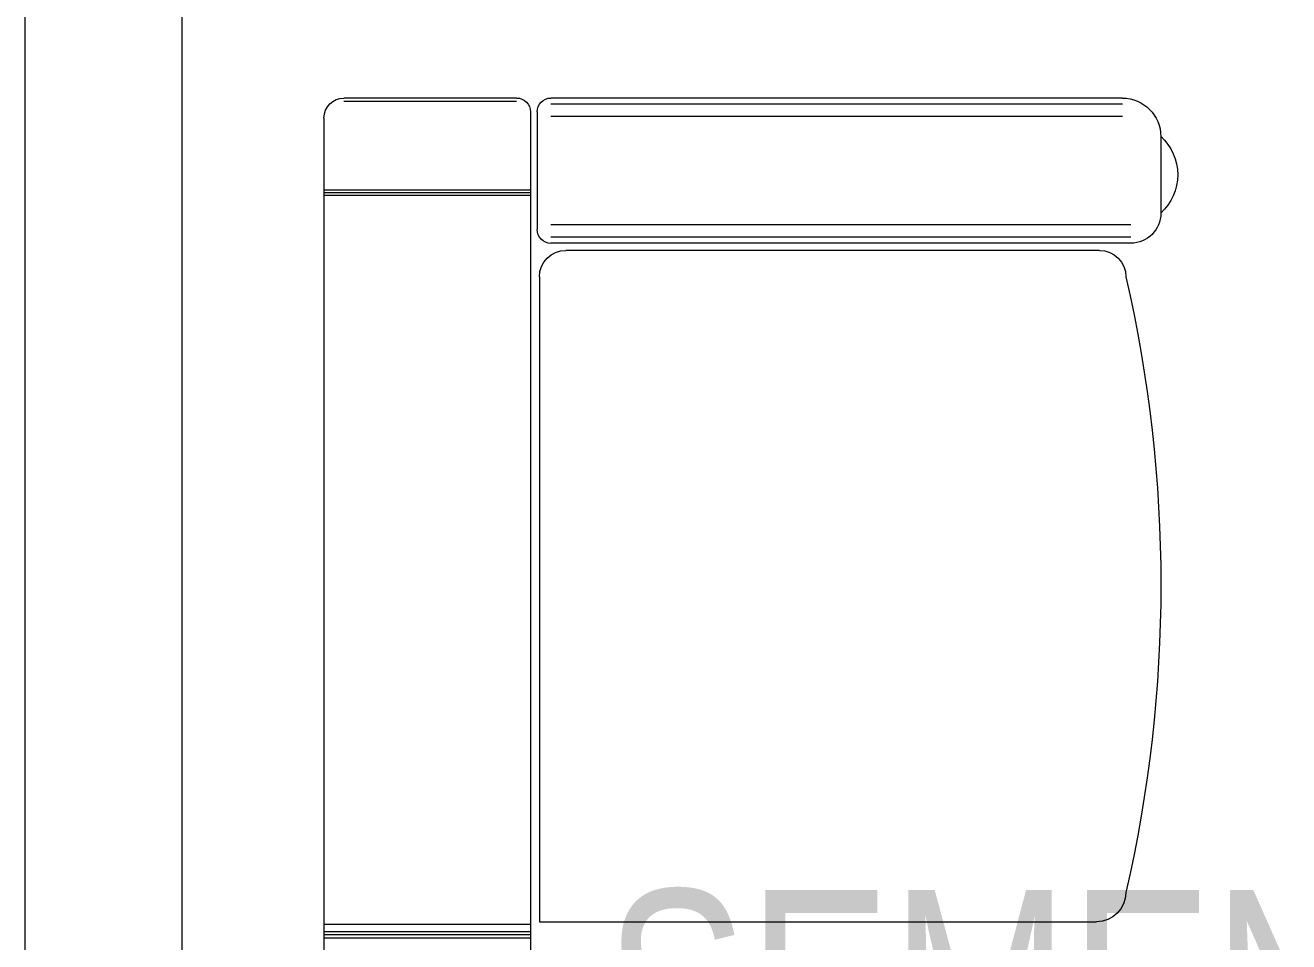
# Model space of a CAD drawing. Header units: millimetres. Extents: x 26027 to 581921, y 7230 to 233891.
# Drawn here: x 527043 to 528251, y 175180 to 176056 of the extents above; entities that cross this region are included whole.
import ezdxf

# ---------------------------------------------------------------- set-up
doc = ezdxf.new("R2010")
doc.units = ezdxf.units.MM
doc.header["$LTSCALE"] = 5
for name, color, linetype, lineweight in [('72_EGR_BASE_TEXT', 252, 'Continuous', 5), ('LOADING', 252, 'Continuous', 5), ('Medical Equipment and Furniture', 252, 'Continuous', 0), ('Walls', 252, 'Continuous', 5)]:
    doc.layers.add(name, color=color, linetype=linetype, lineweight=lineweight)
doc.styles.add('X3G_ENTITY_2587EA', font='swisscl.ttf', dxfattribs={"height": 200})

# ---------------------------------------------------------------- blocks, each defined once
blk = doc.blocks.new('GF21008-P')
at = {"layer": 'LOADING'}
for p, q in [((-0.7709, 0), (0.7906, 0)), ((-0.7019, -0.1974), (-0.7019, 0)), ((-0.6994, -0.1974), (-0.6994, 0)), ((-0.6968, -0.1974), (-0.6968, 0)), ((0, -0.1974), (0, 0)), ((0.0069, -0.1974), (0.0069, 0)), ((0.0099, -0.1974), (0.0099, 0)), ((0.0128, -0.1974), (0.0128, 0)), ((-0.79, -0.1841), (-0.79, -0.0191)), ((-0.7866, -0.1841), (-0.7866, -0.0191)), ((-0.7767, -0.1974), (0.7964, -0.1974)), ((-0.7767, -0.2037), (-0.6644, -0.2037)), ((-0.79, -0.7634), (-0.79, -0.217)), ((-0.784, -0.7634), (-0.784, -0.217)), ((-0.7722, -0.7634), (-0.7722, -0.217)), ((-0.6689, -0.7712), (-0.6689, -0.217)), ((-0.6571, -0.7712), (-0.6571, -0.217)), ((-0.6512, -0.7712), (-0.6512, -0.217)), ((-0.6191, -0.2059), (-0.0026, -0.2059)), ((-0.0026, -0.2059), (-0.0026, -0.7385)), ((-0.6444, -0.7413), (-0.6444, -0.2312)), ((-0.7533, -0.8), (-0.68, -0.8))]:
    blk.add_line(p, q, dxfattribs=at)
for centre, radius, start, end in [((-0.7709, -0.0191), 0.0191, 90, 180), ((-0.7767, -0.1841), 0.0133, 180, 270), ((-0.7767, -0.217), 0.0133, 90, 180), ((-0.6644, -0.217), 0.0133, 0, 90), ((-0.6191, -0.2312), 0.0253, 90, 180), ((-0.6191, -0.7413), 0.0253, 180, 270), ((-0.0307, -0.7385), 0.0281, 270, 0), ((-0.7533, -0.7634), 0.0366, 180, 270), ((-0.68, -0.7712), 0.0288, 270, 0), ((-0.3249, 0.51), 1.31, 257.0217, 282.9783), ((-0.7167, -0.7662), 0.0499, 222.6462, 317.3538)]:
    blk.add_arc(centre, radius, start, end, dxfattribs=at)

msp = doc.modelspace()

# ---------------------------------------------------------------- linework, layer by layer
at = {"layer": 'Walls'}
for p, q in [((527042.8, 172870.3, 0), (527042.8, 186360.3, 0)), ((527192.8, 173610.3, 0), (527192.8, 177752.1, 0))]:
    msp.add_line(p, q, dxfattribs=at)

# ---------------------------------------------------------------- block references
at = {"layer": 'Medical Equipment and Furniture', "xscale": -1000, "yscale": 1000, "zscale": 1000, "rotation": 90.00000000000017}
msp.add_blockref('GF21008-P', (527328.4, 175196.7, 0), dxfattribs=at)

# ---------------------------------------------------------------- texts
at = {"layer": '72_EGR_BASE_TEXT', "insert": (528644.7, 175229.9), "char_height": 200, "attachment_point": 2, "style": 'X3G_ENTITY_2587EA'}
msp.add_mtext('SEMEN COLLECTION', dxfattribs=at)

doc.saveas('drawing.dxf')
